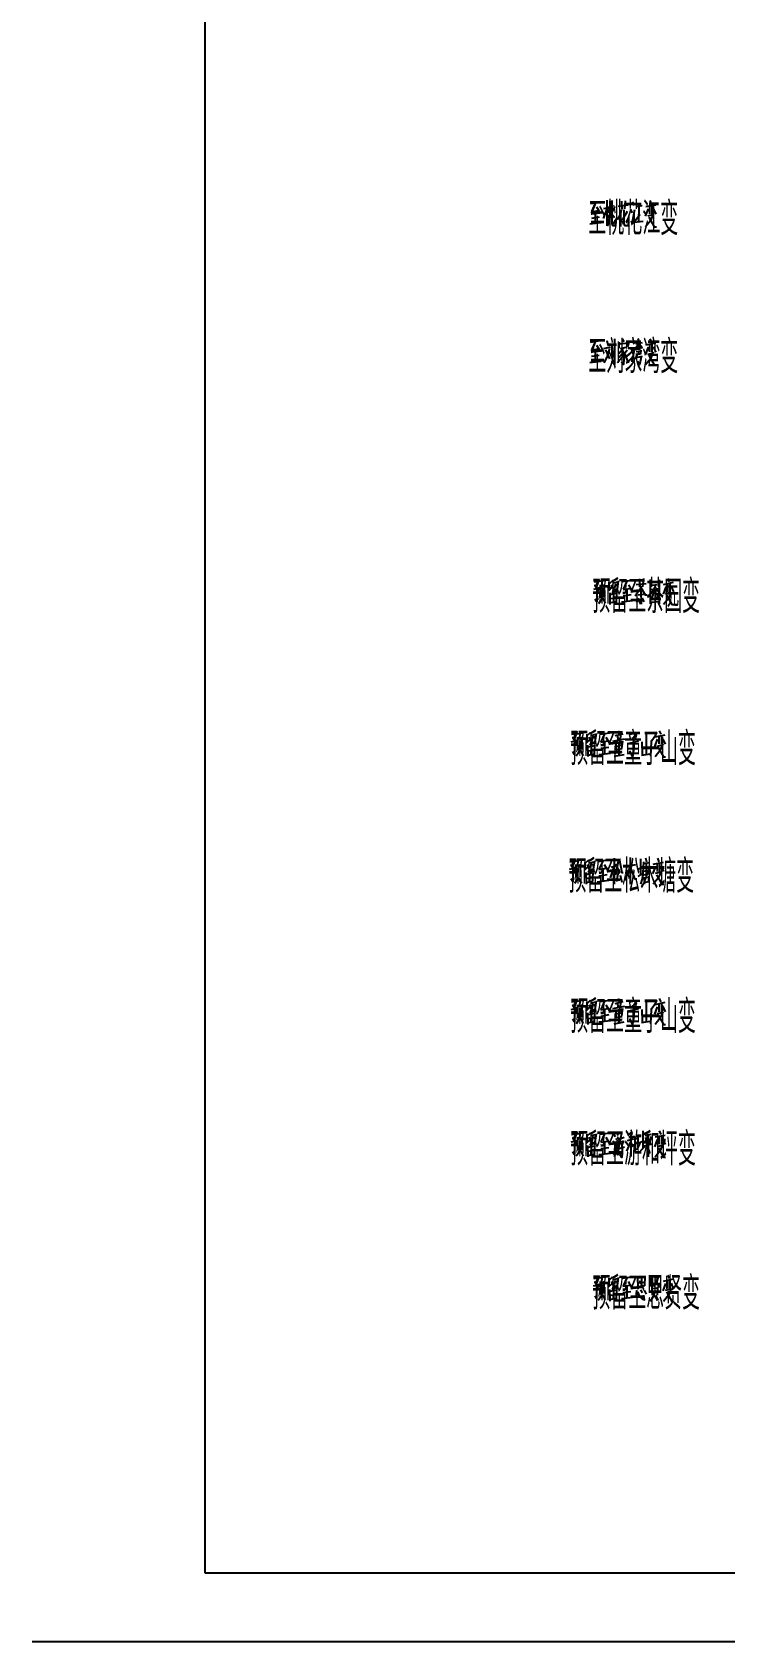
# Model space of a CAD drawing. Header units: metres. Extents: x 17 to 1757, y 17 to 1207.
# Drawn here: x 17 to 301, y 17 to 678 of the extents above; entities that cross this region are included whole.
import ezdxf

# ---------------------------------------------------------------- set-up
doc = ezdxf.new("R2010")
doc.units = ezdxf.units.M
for name, color, linetype in [('LINES', 7, 'Continuous'), ('POLYLINES', 4, 'Continuous'), ('RECTS', 7, 'Continuous'), ('TEXTS', 3, 'Continuous')]:
    doc.layers.add(name, color=color, linetype=linetype)

msp = doc.modelspace()

# ---------------------------------------------------------------- linework, layer by layer
at = {"layer": 'LINES'}
for p, q in [((87.79, 1179.07), (87.79, 45.22)), ((252.89, 608.98), (252.89, 598.46)), ((254.18, 608.54), (254.18, 602.06)), ((258.94, 608.54), (259.08, 605.38)), ((260.52, 608.69), (260.23, 605.38)), ((263.4, 608.26), (264.12, 606.82)), ((270.6, 608.83), (271.18, 607.39)), ((246.26, 607.54), (250.15, 608.11)), ((246.7, 604.22), (249.58, 604.66)), ((249.86, 601.92), (246.7, 601.49)), ((246.84, 604.37), (248.28, 607.68)), ((248.28, 599.62), (248.28, 604.51)), ((248.71, 606.24), (250.01, 603.94)), ((252.89, 605.38), (251.45, 601.49)), ((251.74, 605.52), (253.75, 605.95)), ((252.89, 605.09), (253.46, 603.65)), ((253.18, 601.78), (254.18, 603.22)), ((253.46, 605.23), (254.04, 603.79)), ((256.2, 606.38), (255.05, 603.94)), ((255.05, 603.36), (256.06, 601.78)), ((257.64, 606.53), (261.67, 607.1)), ((258.5, 603.36), (258.5, 598.18)), ((263.54, 603.79), (262.68, 605.23)), ((263.4, 599.33), (264.41, 605.09)), ((264.84, 606.38), (267.43, 606.82)), ((266.14, 606.53), (265.99, 600.19)), ((269.88, 605.38), (268.73, 602.35)), ((269.02, 606.38), (273.05, 607.1)), ((269.74, 602.5), (271.75, 603.07)), ((270.46, 606.53), (270.46, 603.36)), ((271.46, 606.82), (271.46, 603.36)), ((272.04, 605.52), (273.05, 603.22)), ((245.98, 599.18), (250.58, 599.76)), ((263.4, 599.62), (263.11, 600.48)), ((264.12, 599.9), (267.86, 600.34)), ((246.26, 550.66), (250.15, 551.38)), ((246.84, 547.49), (248.28, 550.8)), ((248.71, 549.36), (250.01, 547.2)), ((251.74, 548.06), (254.47, 548.78)), ((252.89, 551.38), (253.32, 549.5)), ((255.05, 549.65), (255.05, 544.18)), ((258.07, 550.66), (257.93, 548.21)), ((258.07, 549.94), (261.82, 550.37)), ((259.22, 551.95), (259.94, 550.94)), ((261.96, 550.66), (261.38, 548.78)), ((263.4, 551.38), (264.12, 549.94)), ((265.27, 549.07), (264.55, 547.34)), ((264.84, 549.94), (267.58, 550.51)), ((265.7, 552.1), (266.14, 550.94)), ((265.7, 547.49), (265.7, 550.08)), ((266.42, 550.08), (266.42, 547.49)), ((266.71, 549.22), (267.43, 548.06)), ((269.02, 549.5), (273.05, 550.37)), ((270.46, 549.79), (270.46, 546.62)), ((270.6, 551.95), (271.18, 550.66)), ((271.46, 550.08), (271.46, 546.62)), ((272.04, 548.78), (273.05, 546.48)), ((245.98, 542.3), (250.58, 542.88)), ((246.7, 547.49), (249.58, 547.92)), ((249.86, 545.18), (246.7, 544.75)), ((248.28, 542.88), (248.28, 547.78)), ((252.89, 544.46), (251.74, 542.16)), ((252.46, 547.49), (254.04, 543.74)), ((259.8, 546.48), (257.78, 544.18)), ((259.94, 548.35), (257.93, 545.9)), ((258.5, 548.06), (260.95, 548.64)), ((259.22, 547.49), (259.94, 546.05)), ((259.94, 545.62), (261.24, 547.49)), ((262.68, 548.35), (263.54, 546.91)), ((263.11, 543.74), (263.4, 542.88)), ((263.4, 542.59), (264.41, 548.35)), ((264.98, 546.77), (266.86, 547.06)), ((265.13, 546.05), (264.98, 544.32)), ((264.98, 544.32), (267, 544.75)), ((266.86, 545.9), (265.13, 545.47)), ((266.86, 547.34), (266.71, 545.9)), ((269.88, 548.64), (268.73, 545.47)), ((269.74, 545.76), (271.75, 546.19)), ((247.56, 449.14), (249.58, 449.57)), ((247.7, 452.16), (249.14, 452.45)), ((248.14, 451.15), (248.86, 449.71)), ((249.29, 452.74), (248.57, 450.72)), ((249.72, 450), (249.29, 448.42)), ((249.86, 452.45), (252.31, 452.88)), ((250.15, 451.01), (250.15, 445.68)), ((250.15, 450.43), (251.88, 450.86)), ((251.02, 452.59), (250.73, 450.58)), ((251.88, 451.15), (251.74, 445.97)), ((253.75, 452.3), (253.9, 448.85)), ((253.75, 448.7), (255.05, 450.14)), ((255.34, 452.74), (253.9, 451.44)), ((254.76, 451.01), (255.48, 449.28)), ((255.62, 451.73), (257.64, 452.16)), ((259.22, 452.3), (263.11, 452.88)), ((259.8, 449.14), (261.24, 452.45)), ((261.82, 451.01), (263.11, 448.85)), ((264.98, 451.15), (269.16, 451.58)), ((266.42, 453.46), (266.42, 450.14)), ((267, 450.43), (266.42, 448.85)), ((266.86, 449.86), (268.73, 446.83)), ((268.01, 453.6), (267.58, 450.14)), ((270.74, 453.17), (270.74, 443.23)), ((270.74, 452.16), (274.49, 452.45)), ((271.61, 450.86), (273.62, 451.15)), ((274.49, 453.02), (274.49, 443.23)), ((277.22, 450.14), (276.07, 447.12)), ((276.22, 451.15), (280.39, 452.02)), ((277.8, 451.44), (277.8, 448.13)), ((277.94, 453.6), (278.52, 452.16)), ((278.81, 451.58), (278.81, 448.13)), ((279.38, 450.29), (280.39, 448.13)), ((251.16, 445.68), (252.31, 443.38)), ((254.18, 447.7), (254.18, 442.94)), ((256.92, 447.55), (254.18, 446.83)), ((254.18, 443.52), (256.63, 444.1)), ((254.62, 445.39), (256.49, 445.68)), ((255.62, 447.26), (255.62, 443.95)), ((256.92, 447.7), (256.78, 443.09)), ((258.94, 443.95), (263.54, 444.53)), ((259.66, 448.99), (262.54, 449.42)), ((262.97, 446.83), (259.66, 446.26)), ((261.24, 444.38), (261.24, 449.42)), ((265.99, 445.54), (265.13, 443.66)), ((265.85, 446.83), (268.01, 447.12)), ((266.86, 443.09), (266.42, 444.24)), ((266.86, 448.85), (267, 443.09)), ((268.3, 443.95), (267.58, 445.54)), ((268.73, 446.83), (269.45, 446.83)), ((271.03, 448.99), (274.06, 449.42)), ((272.33, 449.14), (272.18, 447.55)), ((277.08, 447.41), (279.1, 447.84)), ((240.22, 390.24), (239.35, 388.08)), ((240.65, 389.81), (243.1, 390.24)), ((246.12, 390.24), (244.68, 388.94)), ((250.15, 389.66), (254.04, 390.24)), ((257.64, 390.96), (258.07, 389.66)), ((262.1, 389.66), (265.13, 390.1)), ((265.13, 390.24), (263.69, 387.65)), ((269.16, 390.38), (269.16, 381.31)), ((274.49, 390.96), (275.06, 389.66)), ((238.34, 386.5), (240.5, 387.07)), ((238.49, 389.66), (240.07, 389.81)), ((239.06, 388.51), (239.78, 387.07)), ((240.5, 387.36), (240.07, 385.78)), ((240.94, 388.37), (240.94, 383.04)), ((240.94, 387.79), (242.66, 388.22)), ((241.8, 389.95), (241.66, 387.94)), ((242.66, 388.51), (242.52, 383.33)), ((244.54, 386.06), (245.98, 387.5)), ((244.68, 389.66), (244.68, 386.35)), ((244.97, 385.06), (245.11, 380.45)), ((247.7, 384.91), (245.11, 384.34)), ((245.54, 388.37), (246.26, 386.64)), ((246.41, 389.09), (248.42, 389.66)), ((246.55, 384.62), (246.41, 381.31)), ((247.85, 385.06), (247.7, 380.45)), ((250.44, 386.35), (253.46, 386.93)), ((253.75, 384.19), (250.44, 383.76)), ((250.58, 386.5), (252.17, 389.81)), ((252.17, 381.74), (252.17, 386.78)), ((252.6, 388.37), (253.9, 386.21)), ((255.34, 386.78), (260.38, 387.79)), ((259.51, 389.66), (256.2, 388.94)), ((256.63, 386.06), (259.22, 386.64)), ((256.63, 386.5), (256.78, 383.04)), ((256.78, 383.18), (259.22, 383.76)), ((256.78, 383.47), (256.78, 383.04)), ((257.06, 384.77), (258.94, 385.06)), ((257.35, 388.8), (257.5, 387.36)), ((257.93, 386.35), (257.93, 381.17)), ((258.5, 389.23), (258.36, 387.5)), ((259.37, 386.78), (258.94, 383.76)), ((265.99, 386.64), (261.24, 385.63)), ((267.29, 386.5), (267.43, 381.17)), ((271.18, 386.5), (270.89, 380.59)), ((273.62, 387.65), (272.47, 384.48)), ((272.76, 388.51), (276.94, 389.38)), ((273.62, 384.77), (275.64, 385.2)), ((274.34, 388.8), (274.34, 385.63)), ((275.35, 388.94), (275.35, 385.63)), ((275.93, 387.65), (276.94, 385.49)), ((241.94, 383.04), (243.24, 380.74)), ((245.11, 381.02), (247.42, 381.46)), ((245.54, 382.75), (247.42, 383.04)), ((249.72, 381.31), (254.47, 381.89)), ((255.91, 380.59), (260.09, 381.31)), ((256.63, 382.03), (259.22, 382.46)), ((257.93, 381.31), (257.93, 381.02)), ((267.14, 381.02), (270.89, 381.6)), ((237.77, 337.25), (239.35, 337.54)), ((239.5, 337.82), (238.63, 335.81)), ((239.93, 337.54), (242.38, 337.97)), ((241.08, 337.68), (240.94, 335.66)), ((245.4, 337.82), (243.96, 336.53)), ((243.96, 337.39), (243.96, 333.94)), ((245.69, 336.82), (247.7, 337.25)), ((249.43, 337.39), (253.32, 337.97)), ((249.86, 334.22), (251.45, 337.54)), ((255.91, 338.69), (255.91, 328.03)), ((256.63, 331.92), (257.78, 337.54)), ((262.54, 338.98), (262.54, 328.03)), ((266.71, 338.4), (266.71, 331.78)), ((268.87, 338.83), (269.3, 337.25)), ((273.77, 338.69), (274.34, 337.25)), ((237.62, 334.22), (239.78, 334.66)), ((238.34, 336.24), (239.06, 334.8)), ((239.78, 335.09), (239.35, 333.5)), ((240.22, 336.1), (240.22, 330.77)), ((240.22, 335.52), (241.94, 335.95)), ((241.22, 330.77), (242.52, 328.46)), ((241.94, 336.24), (241.94, 331.06)), ((243.82, 333.79), (245.26, 335.23)), ((244.25, 332.78), (244.39, 328.03)), ((246.98, 332.64), (244.39, 331.92)), ((244.82, 336.1), (245.54, 334.37)), ((244.82, 330.48), (246.7, 330.77)), ((245.83, 332.35), (245.69, 329.04)), ((247.13, 332.78), (246.98, 328.18)), ((249.72, 334.08), (252.74, 334.66)), ((253.03, 331.92), (249.72, 331.34)), ((251.45, 329.47), (251.45, 334.51)), ((251.88, 336.1), (253.18, 333.94)), ((254.47, 330.62), (255.91, 335.09)), ((256.92, 335.52), (254.76, 334.94)), ((256.63, 333.22), (255.91, 334.22)), ((257.06, 329.47), (258.07, 334.22)), ((258.36, 331.78), (259.08, 328.9)), ((264.7, 335.95), (260.52, 335.09)), ((265.85, 331.2), (267.43, 332.21)), ((265.99, 334.37), (267.58, 334.94)), ((268.01, 336.53), (270.46, 336.96)), ((268.15, 333.36), (270.89, 333.94)), ((268.15, 331.92), (270.31, 332.35)), ((268.3, 334.8), (270.17, 335.23)), ((268.3, 330.91), (268.3, 328.03)), ((268.3, 330.62), (270.17, 330.91)), ((269.16, 336.67), (269.16, 331.06)), ((270.17, 331.34), (270.02, 329.18)), ((270.31, 335.52), (270.17, 332.5)), ((272.9, 335.23), (271.75, 332.21)), ((272.04, 336.24), (276.22, 337.1)), ((272.9, 332.5), (274.92, 332.93)), ((273.62, 336.53), (273.62, 333.22)), ((274.63, 336.67), (274.63, 333.22)), ((275.21, 335.38), (276.22, 333.22)), ((244.39, 328.75), (246.7, 329.18)), ((249, 329.04), (253.75, 329.62)), ((258.79, 330.05), (256.78, 329.33)), ((268.3, 328.75), (270.17, 329.18)), ((238.49, 279.65), (240.07, 279.94)), ((239.06, 278.64), (239.78, 277.2)), ((240.22, 280.22), (239.35, 278.21)), ((240.65, 279.94), (243.1, 280.37)), ((240.94, 278.5), (240.94, 273.17)), ((240.94, 277.92), (242.66, 278.21)), ((241.8, 280.08), (241.66, 278.06)), ((242.66, 278.64), (242.52, 273.46)), ((246.12, 280.22), (244.68, 278.93)), ((244.68, 279.79), (244.68, 276.34)), ((245.54, 278.5), (246.26, 276.77)), ((246.41, 279.22), (248.42, 279.65)), ((250.15, 279.79), (254.04, 280.37)), ((250.58, 276.62), (252.17, 279.94)), ((252.6, 278.5), (253.9, 276.34)), ((255.34, 276.91), (260.38, 277.92)), ((259.51, 279.65), (256.2, 278.93)), ((257.35, 278.93), (257.5, 277.49)), ((257.64, 281.09), (258.07, 279.79)), ((258.5, 279.36), (258.36, 277.63)), ((262.1, 279.65), (265.13, 280.22)), ((265.13, 280.37), (263.69, 277.63)), ((269.16, 280.51), (269.16, 271.44)), ((272.76, 278.64), (276.94, 279.5)), ((274.34, 278.93), (274.34, 275.62)), ((274.49, 281.09), (275.06, 279.65)), ((275.35, 279.07), (275.35, 275.62)), ((275.93, 277.78), (276.94, 275.62)), ((238.34, 276.62), (240.5, 277.06)), ((240.5, 277.49), (240.07, 275.9)), ((241.94, 273.17), (243.24, 270.86)), ((244.54, 276.19), (245.98, 277.63)), ((244.97, 275.18), (245.11, 270.43)), ((247.7, 274.9), (245.11, 274.32)), ((245.11, 271.01), (247.42, 271.58)), ((245.54, 272.88), (247.42, 273.17)), ((246.55, 274.75), (246.41, 271.44)), ((247.85, 275.18), (247.7, 270.58)), ((249.72, 271.44), (254.47, 272.02)), ((250.44, 276.48), (253.46, 276.91)), ((253.75, 274.32), (250.44, 273.74)), ((252.17, 271.87), (252.17, 276.91)), ((255.91, 270.72), (260.09, 271.44)), ((256.63, 276.19), (259.22, 276.77)), ((256.63, 276.62), (256.78, 273.02)), ((256.63, 272.16), (259.22, 272.59)), ((256.78, 273.31), (259.22, 273.74)), ((256.78, 273.6), (256.78, 273.17)), ((257.06, 274.9), (258.94, 275.18)), ((257.93, 276.34), (257.93, 271.3)), ((257.93, 271.44), (257.93, 271.01)), ((259.37, 276.91), (258.94, 273.89)), ((265.99, 276.77), (261.24, 275.76)), ((267.14, 271.15), (270.89, 271.73)), ((267.29, 276.62), (267.43, 271.3)), ((271.18, 276.62), (270.89, 270.72)), ((273.62, 277.63), (272.47, 274.61)), ((273.62, 274.9), (275.64, 275.33)), ((238.49, 225.22), (240.07, 225.5)), ((240.22, 225.79), (239.35, 223.63)), ((240.65, 225.5), (243.1, 225.94)), ((241.8, 225.5), (241.66, 223.49)), ((246.12, 225.79), (244.68, 224.5)), ((244.68, 225.36), (244.68, 221.9)), ((246.41, 224.78), (248.42, 225.22)), ((250.15, 225.36), (254.04, 225.94)), ((250.58, 222.19), (252.17, 225.5)), ((255.62, 225.5), (256.34, 224.21)), ((257.06, 226.08), (257.5, 224.78)), ((261.53, 224.78), (263.54, 226.51)), ((262.82, 225.65), (262.82, 216.14)), ((267.72, 226.66), (267.72, 219.6)), ((268.73, 224.78), (271.18, 225.36)), ((269.88, 224.93), (269.88, 216)), ((272.76, 224.21), (276.94, 224.93)), ((274.49, 226.66), (275.06, 225.22)), ((238.34, 222.19), (240.5, 222.62)), ((239.06, 224.21), (239.78, 222.77)), ((240.5, 222.91), (240.07, 221.47)), ((240.94, 224.06), (240.94, 218.74)), ((240.94, 223.49), (242.66, 223.78)), ((241.94, 218.74), (243.24, 216.29)), ((242.66, 224.21), (242.52, 218.88)), ((244.54, 221.62), (245.98, 223.06)), ((244.97, 220.75), (245.11, 216)), ((247.7, 220.46), (245.11, 219.89)), ((245.54, 224.06), (246.26, 222.19)), ((245.54, 218.3), (247.42, 218.74)), ((246.55, 220.18), (246.41, 217.01)), ((247.85, 220.75), (247.7, 216.14)), ((250.44, 222.05), (253.46, 222.48)), ((253.75, 219.74), (250.44, 219.31)), ((252.17, 217.44), (252.17, 222.34)), ((252.6, 224.06), (253.9, 221.76)), ((255.34, 222.62), (255.91, 221.47)), ((258.22, 223.63), (256.49, 223.2)), ((257.21, 221.47), (257.93, 221.62)), ((258.07, 219.46), (260.23, 220.18)), ((258.36, 222.19), (259.66, 222.48)), ((258.65, 223.63), (260.09, 224.06)), ((259.8, 222.77), (259.08, 220.9)), ((261.1, 218.3), (262.82, 222.19)), ((263.83, 223.34), (261.24, 222.62)), ((262.82, 221.9), (263.69, 220.18)), ((264.41, 224.21), (264.41, 218.02)), ((265.85, 223.49), (264.41, 223.34)), ((264.41, 219.02), (265.85, 219.31)), ((265.7, 219.31), (265.85, 224.21)), ((266.71, 218.45), (268.58, 220.32)), ((266.86, 222.19), (268.44, 222.62)), ((268.3, 220.61), (271.61, 221.33)), ((268.87, 223.92), (269.16, 221.76)), ((271.18, 224.35), (270.31, 221.62)), ((273.62, 223.2), (272.47, 220.18)), ((273.62, 220.32), (275.64, 220.9)), ((274.34, 224.35), (274.34, 221.18)), ((275.35, 224.64), (275.35, 221.18)), ((275.93, 223.34), (276.94, 221.04)), ((245.11, 216.58), (247.42, 217.01)), ((249.72, 217.01), (254.47, 217.58)), ((247.56, 166.03), (249.14, 166.32)), ((249.29, 166.61), (248.57, 164.59)), ((249.72, 166.32), (252.17, 166.75)), ((250.87, 166.46), (250.73, 164.45)), ((255.19, 166.61), (253.75, 165.31)), ((253.75, 166.18), (253.75, 162.72)), ((255.48, 165.6), (257.5, 166.03)), ((259.22, 166.18), (263.11, 166.75)), ((259.8, 163.01), (261.24, 166.32)), ((265.56, 167.18), (265.7, 161.71)), ((265.7, 166.32), (268.58, 166.75)), ((267.14, 166.46), (267.14, 162.86)), ((268.58, 167.18), (268.44, 163.01)), ((270.89, 166.32), (270.89, 162.72)), ((271.75, 162.58), (271.75, 167.33)), ((272.47, 166.32), (274.06, 166.46)), ((276.22, 165.02), (280.39, 165.89)), ((277.94, 167.47), (278.52, 166.03)), ((278.81, 165.46), (278.81, 162)), ((247.42, 163.01), (249.58, 163.44)), ((248.14, 165.02), (248.86, 163.58)), ((249.72, 163.87), (249.29, 162.29)), ((250.15, 164.88), (250.15, 159.55)), ((250.15, 164.3), (251.74, 164.59)), ((251.02, 159.55), (252.31, 157.25)), ((251.74, 165.02), (251.74, 159.84)), ((253.61, 162.58), (255.05, 163.87)), ((254.04, 161.57), (254.18, 156.82)), ((256.78, 161.28), (254.18, 160.7)), ((254.62, 159.26), (256.49, 159.55)), ((254.76, 164.88), (255.48, 163.15)), ((255.62, 161.14), (255.48, 157.82)), ((256.92, 161.57), (256.78, 156.96)), ((259.51, 162.86), (262.54, 163.3)), ((262.82, 160.56), (259.51, 160.13)), ((261.24, 158.26), (261.24, 163.3)), ((261.67, 164.88), (262.97, 162.58)), ((265.13, 161.14), (264.84, 158.4)), ((268.58, 163.01), (265.7, 162.58)), ((265.99, 164.3), (268.15, 164.59)), ((266.71, 161.42), (267.43, 160.13)), ((268.3, 161.28), (269.16, 159.7)), ((271.46, 162.58), (271.61, 159.26)), ((271.61, 162), (273.62, 162.29)), ((272.9, 159.26), (274.06, 157.1)), ((273.77, 162.58), (273.62, 159.26)), ((277.08, 164.02), (275.93, 160.99)), ((277.08, 161.28), (279.1, 161.71)), ((277.8, 165.17), (277.8, 162)), ((279.38, 164.16), (280.25, 161.86)), ((254.18, 157.39), (256.63, 157.97)), ((258.94, 157.82), (263.54, 158.4)), ((87.79, 45.22), (1672.37, 45.22))]:
    msp.add_line(p, q, dxfattribs=at)
at = {"layer": 'POLYLINES'}
for points in [[(255.05, 608.83), (255.05, 599.18), (255.34, 598.61), (256.49, 598.61), (256.34, 600.77)], [(254.18, 602.21), (254.04, 600.77), (253.61, 599.33), (253.03, 598.32)], [(258.79, 604.94), (258.5, 603.36), (257.21, 600.91)], [(259.22, 601.06), (259.94, 601.78), (261.38, 604.51)], [(259.94, 604.94), (259.94, 599.18), (260.38, 598.61), (261.82, 598.61), (261.82, 600.77)], [(272.04, 603.36), (270.89, 600.48), (268.87, 598.03)], [(270.17, 601.92), (272.33, 598.03), (273.34, 598.03)], [(256.06, 551.95), (256.06, 541.44), (255.19, 543.02)], [(254.04, 548.06), (253.61, 546.62), (252.89, 544.32)], [(259.94, 545.47), (258.79, 543.89), (257.21, 542.16)], [(259.94, 546.05), (259.94, 543.74), (259.8, 541.44), (258.94, 542.45)], [(260.23, 545.9), (261.53, 542.59), (262.1, 542.59)], [(267.14, 545.04), (266.42, 541.3), (265.7, 542.88)], [(272.04, 546.62), (270.89, 543.74), (268.87, 541.3)], [(270.17, 545.18), (272.33, 541.3), (273.34, 541.3)], [(251.02, 449.57), (250.87, 446.11), (250.44, 444.67), (249.58, 443.23)], [(256.49, 451.44), (256.06, 449.57), (255.19, 447.7)], [(257.64, 452.59), (257.06, 448.13), (256.49, 449.28)], [(248.86, 449.42), (248.86, 443.95), (248.14, 445.1)], [(266.42, 448.85), (265.42, 447.55), (264.55, 446.26)], [(270.74, 443.81), (274.2, 444.1), (274.49, 443.52)], [(271.03, 444.67), (271.9, 446.26), (272.18, 447.55)], [(272.9, 449.28), (272.9, 446.11), (273.05, 445.68), (274.06, 445.68), (273.91, 447.55)], [(279.38, 448.13), (278.23, 445.39), (276.22, 442.94)], [(277.51, 446.83), (279.67, 442.94), (280.68, 442.94)], [(239.64, 386.78), (239.64, 381.31), (238.92, 382.46)], [(241.8, 387.07), (241.66, 383.47), (241.37, 382.03), (240.36, 380.59)], [(247.27, 388.94), (246.84, 387.07), (245.98, 385.06)], [(248.57, 389.95), (247.85, 385.63), (247.42, 386.64)], [(263.54, 388.37), (263.98, 386.35), (263.98, 383.62), (263.54, 380.45), (262.39, 382.75)], [(275.93, 385.63), (274.78, 382.75), (272.76, 380.3)], [(274.06, 384.19), (276.22, 380.3), (277.08, 380.3)], [(247.85, 337.68), (247.13, 333.22), (246.7, 334.37)], [(258.07, 338.54), (259.08, 332.78), (259.66, 332.78)], [(268.01, 337.25), (267.72, 332.64), (267.43, 330.19), (266.71, 328.03)], [(238.92, 334.51), (238.92, 329.04), (238.2, 330.19)], [(241.08, 334.66), (240.94, 331.2), (240.65, 329.76), (239.64, 328.32)], [(246.55, 336.53), (246.12, 334.66), (245.26, 332.78)], [(262.54, 335.66), (261.67, 332.78), (260.23, 329.47)], [(265.27, 330.05), (264.55, 330.05), (262.54, 335.38)], [(275.21, 333.22), (274.06, 330.48), (272.04, 328.03)], [(273.34, 331.92), (275.5, 328.03), (276.36, 328.03)], [(247.27, 278.93), (246.84, 277.06), (245.98, 275.18)], [(248.57, 280.08), (247.85, 275.62), (247.42, 276.77)], [(263.54, 278.5), (263.98, 276.34), (263.98, 273.6), (263.54, 270.58), (262.39, 272.88)], [(239.64, 276.91), (239.64, 271.44), (238.92, 272.59)], [(241.8, 277.06), (241.66, 273.6), (241.37, 272.16), (240.36, 270.72)], [(275.93, 275.62), (274.78, 272.88), (272.76, 270.43)], [(274.06, 274.32), (276.22, 270.43), (277.08, 270.43)], [(248.57, 225.5), (247.85, 221.18), (247.42, 222.19)], [(258.94, 226.08), (258.5, 223.63), (258.07, 222.19)], [(239.64, 222.34), (239.64, 217.01), (238.92, 218.16)], [(241.8, 222.62), (241.66, 219.02), (241.37, 217.58), (240.36, 216.29)], [(247.27, 224.5), (246.84, 222.62), (245.98, 220.75)], [(256.34, 222.34), (255.91, 217.01), (255.34, 217.73)], [(257.21, 222.91), (257.06, 219.74), (256.63, 218.3), (255.91, 216)], [(258.07, 221.9), (257.78, 219.46), (257.5, 216.86), (257.06, 217.58)], [(259.08, 220.9), (259.22, 218.88), (259.22, 217.58), (259.08, 215.71), (258.22, 217.15)], [(275.93, 221.18), (274.78, 218.3), (272.76, 215.86)], [(274.06, 219.74), (276.22, 215.86), (277.08, 215.86)], [(256.34, 165.31), (255.91, 163.44), (255.19, 161.57)], [(257.64, 166.46), (257.06, 162), (256.49, 163.15)], [(274.06, 166.75), (273.34, 164.59), (272.18, 162.72)], [(272.76, 165.6), (274.34, 162.72), (274.78, 162.72)], [(248.71, 163.3), (248.71, 157.82), (248.14, 158.98)], [(250.87, 163.44), (250.87, 159.98), (250.44, 158.54), (249.43, 157.1)], [(265.56, 160.56), (266.42, 158.69), (267.43, 157.68), (268.44, 157.25), (268.15, 159.26)], [(272.76, 160.99), (272.04, 158.69), (270.74, 156.67)], [(279.38, 162), (278.23, 159.26), (276.22, 156.67)], [(277.51, 160.56), (279.67, 156.67), (280.54, 156.67)]]:
    msp.add_lwpolyline(points, dxfattribs=at)
at = {"layer": 'RECTS'}
msp.add_lwpolyline([(16.87, 1207.44), (1700.66, 1207.44), (1700.66, 16.85), (16.87, 16.85)], dxfattribs=at)

# ---------------------------------------------------------------- texts
at = {"layer": 'TEXTS', "width": 0.477213}
for s, p in [('至桃花江变', (245.4, 595.94)), ('至刘家湾变', (245.4, 539.21)), ('预留至茶园变', (246.98, 440.71)), ('预留至童子山变', (237.91, 378.21)), ('预留至松木塘变', (237.19, 325.8)), ('预留至童子山变', (237.91, 268.2)), ('预留至游和坪变', (237.91, 213.77)), ('预留至思贤变', (246.98, 154.58))]:
    msp.add_text(s, height=11.88, dxfattribs=at).set_placement(p)

doc.saveas('drawing.dxf')
